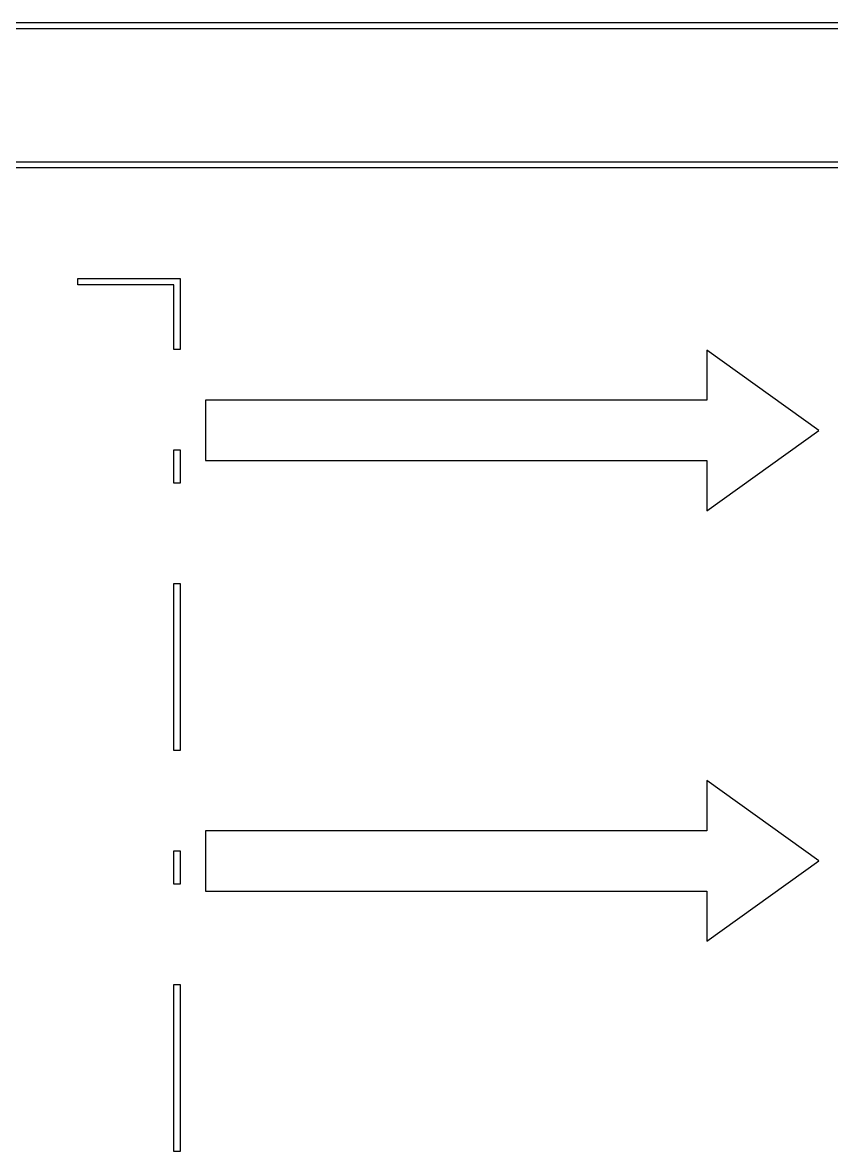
# Model space of a CAD drawing. Extents: x 55 to 793, y 34 to 1048.
# Drawn here: x 166 to 252.1, y 644.8 to 764.9 of the extents above; entities that cross this region are included whole.
import ezdxf

# ---------------------------------------------------------------- set-up
doc = ezdxf.new("R2010")
doc.units = 0
doc.layers.add('1', color=7, linetype='CONTINUOUS')

msp = doc.modelspace()

# ---------------------------------------------------------------- linework, layer by layer
at = {"layer": '1', "color": 7}
for points in [[(92.710325, 764.259437), (92.710325, 764.926103), (372.515005, 764.926103)], [(373.04365, 764.59277), (373.04365, 764.259437), (92.710325, 764.259437)], [(92.710325, 749.454097), (92.710325, 750.120763), (372.515005, 750.120763)], [(373.04365, 749.78743), (373.04365, 749.454097), (92.710325, 749.454097)]]:
    msp.add_lwpolyline(points, dxfattribs=at)
for points in [[(182.151497, 730.131719), (182.151497, 737.030156), (171.940559, 737.030156), (171.940559, 737.696827), (182.818163, 737.696827), (182.818163, 730.131719)], [(250.7875, 721.52877), (238.864834, 730.078103), (238.864834, 724.746103), (185.508835, 724.746103), (185.508835, 718.31277), (238.864834, 718.31277), (238.864834, 712.98077)], [(182.151497, 715.907761), (182.151497, 719.465052), (182.818163, 719.465052), (182.818163, 715.907761)], [(182.151497, 687.465053), (182.151497, 705.241094), (182.818163, 705.241094), (182.818163, 687.465053)], [(250.7875, 675.71143), (238.864834, 684.25943), (238.864834, 678.92743), (185.508835, 678.92743), (185.508835, 672.49543), (238.864834, 672.49543), (238.864834, 667.16343)], [(182.151497, 673.241095), (182.151497, 676.798387), (182.818163, 676.798387), (182.818163, 673.241095)], [(182.151497, 644.798388), (182.151497, 662.574429), (182.818163, 662.574429), (182.818163, 644.798388)]]:
    msp.add_lwpolyline(points, close=True, dxfattribs=at)

doc.saveas('drawing.dxf')
